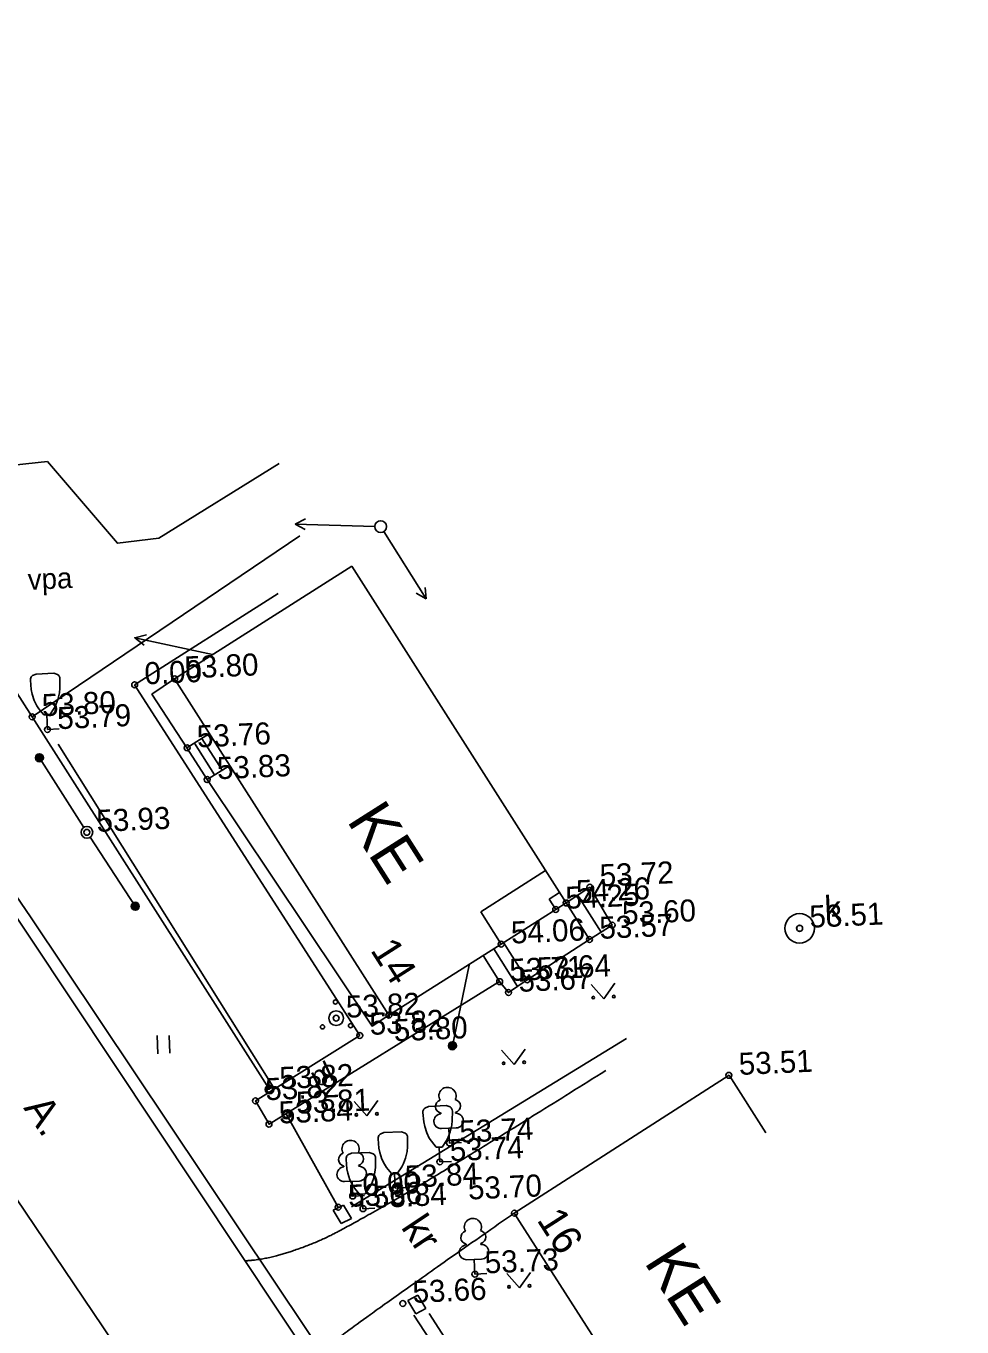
# Model space of a CAD drawing. Extents: x 641368 to 642075, y 6454981 to 6455876.
# Drawn here: x 641575.67 to 641607.44, y 6455255.28 to 6455299.46 of the extents above; entities that cross this region are included whole.
import ezdxf

# ---------------------------------------------------------------- set-up
doc = ezdxf.new("R2010")
doc.units = 0
for name, color, linetype in [('KIHT_1', 7, 'Continuous'), ('KIHT_10', 7, 'Continuous'), ('KIHT_12', 7, 'Continuous'), ('KIHT_13', 7, 'Continuous'), ('KIHT_2', 7, 'Continuous'), ('KIHT_22', 7, 'Continuous'), ('KIHT_28', 7, 'Continuous'), ('KIHT_3', 7, 'Continuous'), ('KIHT_30', 7, 'Continuous'), ('KIHT_41', 7, 'Continuous'), ('KIHT_5', 7, 'Continuous'), ('KIHT_54', 7, 'Continuous'), ('KIHT_57', 7, 'Continuous'), ('KIHT_58', 7, 'Continuous'), ('KIHT_59', 7, 'Continuous')]:
    doc.layers.add(name, color=color, linetype=linetype)

# ---------------------------------------------------------------- blocks, each defined once
blk = doc.blocks.new('PUNKT')
at = {"layer": 'KIHT_54'}
blk.add_circle((0, 0), 0.1, dxfattribs=at)
blk = doc.blocks.new('VKITPU')
at = {"layer": 'KIHT_10'}
for p, q in [((-0.3, 1.9), (0.3, 1.9)), ((-0.1, 0.5), (0.1, 0.5)), ((0, 0), (0, 0.5)), ((0, 0), (0.4, 0))]:
    blk.add_line(p, q, dxfattribs=at)
for points in [[(-0.1, 0.5), (-0.258, 0.713), (-0.323, 0.825), (-0.4, 1), (-0.461, 1.225), (-0.485, 1.381), (-0.5, 1.7), (-0.498, 1.742), (-0.468, 1.813), (-0.428, 1.85), (-0.3, 1.9)], [(0.1, 0.5), (0.258, 0.713), (0.323, 0.825), (0.4, 1), (0.461, 1.225), (0.485, 1.381), (0.5, 1.7), (0.498, 1.742), (0.468, 1.813), (0.428, 1.85), (0.3, 1.9)]]:
    blk.add_lwpolyline(points, dxfattribs=at)
blk = doc.blocks.new('VSITUG')
at = {"layer": 'KIHT_13'}
blk.add_circle((0, 0), 0.199, dxfattribs=at)
blk = doc.blocks.new('VLAIPU')
at = {"layer": 'KIHT_10'}
for p, q in [((-0.25, 1.032), (-0.25, 1)), ((0.25, 1.032), (0.25, 1)), ((0.25, 0.5), (-0.25, 0.5)), ((0, 0), (0, 0.5)), ((0.4, 0), (0, 0))]:
    blk.add_line(p, q, dxfattribs=at)
for centre, radius, start, end in [((0, 1.6), 0.292, 332.5799, 207.4201), ((-0.2, 1.25), 0.224, 105.2441, 257.079), ((0.2, 1.25), 0.224, 282.921, 74.7559), ((-0.25, 0.75), 0.25, 90, 270), ((0.25, 0.75), 0.25, 270, 90)]:
    blk.add_arc(centre, radius, start, end, dxfattribs=at)
blk = doc.blocks.new('VSALKA')
at = {"layer": 'KIHT_5'}
for radius in [0.5, 0.103]:
    blk.add_circle((0, 0), radius, dxfattribs=at)
blk.add_text('k', height=0.85, dxfattribs=at).set_placement((0.87, 0.2))
blk = doc.blocks.new('VPQQSA')
at = {"layer": 'KIHT_10'}
for centre, radius in [((0, 0.55), 0.0707), ((0, 0), 0.25), ((-0.476, -0.275), 0.0707), ((0.476, -0.275), 0.0707)]:
    blk.add_circle(centre, radius, dxfattribs=at)
blk = doc.blocks.new('V_AIPN')
at = {"layer": 'KIHT_28'}
blk.add_circle((0, 0), 0.148, dxfattribs=at)
blk = doc.blocks.new('WSNOLO')
at = {"layer": 'KIHT_13'}
blk.add_line((0.2, 0), (3, 0), dxfattribs=at)
for centre, radius in [((0, 0), 0.2), ((3, 0), 0.136), ((3, 0), 0.121), ((3, 0), 0.104), ((3, 0), 0.0901), ((3, 0), 0.0749), ((3, 0), 0.0613), ((3, 0), 0.0497), ((3, 0), 0.0348), ((3, 0), 0.0235), ((3, 0), 0.0132), ((3, 0), 0.00782)]:
    blk.add_circle(centre, radius, dxfattribs=at)
blk = doc.blocks.new('WMNOOL')
at = {"layer": 'KIHT_12'}
blk.add_line((0.2, 0), (2.9, 0), dxfattribs=at)
blk.add_lwpolyline([(2.536, 0.176), (2.9, 0), (2.531, -0.176)], dxfattribs=at)
blk = doc.blocks.new('VHEIN_')
at = {"layer": 'KIHT_41'}
for p, q in [((0, 0.62), (0, 0)), ((0.406, 0.609), (0.406, 0))]:
    blk.add_line(p, q, dxfattribs=at)
blk = doc.blocks.new('KMURU_')
at = {"layer": 'KIHT_41'}
for p, q in [((-0.403, 0.505), (0, 0)), ((0, 0), (0.397, 0.505))]:
    blk.add_line(p, q, dxfattribs=at)
for centre, radius in [((-0.353, 0.055), 0.0428), ((0.347, 0.055), 0.0452)]:
    blk.add_circle(centre, radius, dxfattribs=at)
blk = doc.blocks.new('KSNOOL')
at = {"layer": 'KIHT_13'}
blk.add_line((0.2, 0), (3, 0), dxfattribs=at)
for radius in [0.136, 0.121, 0.107, 0.0902, 0.0749, 0.0616, 0.0468, 0.0343, 0.0209, 0.0112]:
    blk.add_circle((3, 0), radius, dxfattribs=at)
blk = doc.blocks.new('KMNOLO')
at = {"layer": 'KIHT_12'}
for p, q in [((0.2, 0), (2.9, 0)), ((2.554, 0.176), (2.9, 0)), ((2.9, 0), (2.554, -0.187))]:
    blk.add_line(p, q, dxfattribs=at)
blk.add_circle((0, 0), 0.2, dxfattribs=at)
blk = doc.blocks.new('VAL_O6')
at = {"layer": 'KIHT_28'}
for p, q in [((-0.477, 0.057), (-0.12, 0.221)), ((-0.477, 0.057), (-0.477, 0.057)), ((-0.477, 0.057), (-0.477, 0.057)), ((-0.225, -0.408), (-0.477, 0.057)), ((-0.12, 0.221), (-0.12, 0.221)), ((0.132, -0.244), (-0.12, 0.221)), ((-0.225, -0.408), (0.132, -0.244)), ((-0.225, -0.408), (-0.225, -0.408))]:
    blk.add_line(p, q, dxfattribs=at)
blk = doc.blocks.new('VAL_O4')
at = {"layer": 'KIHT_28'}
for p, q in [((-0.132, 0.244), (0.225, 0.408)), ((-0.132, 0.244), (-0.132, 0.244)), ((-0.132, 0.244), (-0.132, 0.244)), ((0.12, -0.221), (-0.132, 0.244)), ((0.225, 0.408), (0.225, 0.408)), ((0.477, -0.057), (0.225, 0.408)), ((0.12, -0.221), (0.477, -0.057)), ((0.12, -0.221), (0.12, -0.221))]:
    blk.add_line(p, q, dxfattribs=at)

msp = doc.modelspace()

# ---------------------------------------------------------------- linework, layer by layer
at = {"layer": 'KIHT_1'}
for p, q in [((641586.73, 6455281.116), (641580.717, 6455277.29)), ((641594.008, 6455269.68), (641586.73, 6455281.116)), ((641580.717, 6455277.29), (641580.717, 6455277.29)), ((641587.987, 6455265.867), (641580.717, 6455277.29)), ((641594.008, 6455269.68), (641593.653, 6455269.46)), ((641594.008, 6455269.68), (641594.008, 6455269.68)), ((641593.653, 6455269.46), (641591.802, 6455268.285)), ((641593.653, 6455269.46), (641593.653, 6455269.46)), ((641591.802, 6455268.285), (641587.987, 6455265.867)), ((641591.802, 6455268.285), (641591.802, 6455268.285)), ((641587.987, 6455265.867), (641587.987, 6455265.867)), ((641599.534, 6455263.829), (641599.534, 6455263.829)), ((641600.785, 6455261.88), (641599.534, 6455263.829)), ((641592.246, 6455259.154), (641592.246, 6455259.154))]:
    msp.add_line(p, q, dxfattribs=at)
msp.add_lwpolyline([(641599.534, 6455263.829), (641592.246, 6455259.154), (641597.69, 6455250.626)], dxfattribs=at)
at = {"layer": 'KIHT_10'}
for p, q in [((641576.401, 6455275.568), (641576.401, 6455275.568)), ((641576.768, 6455275.071), (641584.061, 6455263.439)), ((641586.204, 6455265.768), (641586.204, 6455265.768)), ((641590.046, 6455261.53), (641590.046, 6455261.53)), ((641589.717, 6455260.894), (641589.717, 6455260.894)), ((641588.201, 6455259.995), (641588.201, 6455259.995)), ((641586.761, 6455259.729), (641586.761, 6455259.729)), ((641587.108, 6455259.299), (641587.108, 6455259.299)), ((641590.913, 6455257.08), (641590.913, 6455257.08)), ((641589.352, 6455255.74), (641596.727, 6455244.421))]:
    msp.add_line(p, q, dxfattribs=at)
at = {"layer": 'KIHT_13'}
msp.add_line((641577.735, 6455272.078), (641577.735, 6455272.078), dxfattribs=at)
at = {"layer": 'KIHT_2'}
for p, q in [((641581.899, 6455275.432), (641581.137, 6455274.946)), ((641581.643, 6455275.269), (641582.329, 6455274.19)), ((641581.137, 6455274.946), (641581.137, 6455274.946)), ((641581.137, 6455274.946), (641581.823, 6455273.868)), ((641581.39, 6455275.107), (641582.076, 6455274.029)), ((641582.586, 6455274.354), (641581.823, 6455273.868)), ((641581.823, 6455273.868), (641581.823, 6455273.868)), ((641593.308, 6455270.779), (641591.106, 6455269.383)), ((641593.433, 6455269.815), (641593.784, 6455270.032)), ((641594.815, 6455270.219), (641594.008, 6455269.68)), ((641595.197, 6455268.694), (641594.407, 6455269.939)), ((641594.815, 6455270.219), (641594.815, 6455270.219)), ((641593.433, 6455269.815), (641593.653, 6455269.46)), ((641594.801, 6455268.443), (641594.011, 6455269.687)), ((641591.106, 6455269.383), (641591.802, 6455268.285)), ((641595.569, 6455268.931), (641595.569, 6455268.931)), ((641592.682, 6455267.068), (641591.879, 6455268.334)), ((641594.801, 6455268.443), (641594.801, 6455268.443)), ((641591.748, 6455267.01), (641591.187, 6455267.895)), ((641592.356, 6455266.847), (641591.546, 6455268.123)), ((641591.748, 6455267.01), (641591.748, 6455267.01)), ((641592.682, 6455267.068), (641592.682, 6455267.068)), ((641592.049, 6455266.639), (641592.049, 6455266.639))]:
    msp.add_line(p, q, dxfattribs=at)
for points in [[(641581.137, 6455274.946), (641579.949, 6455276.768), (641580.717, 6455277.29)], [(641581.823, 6455273.868), (641587.419, 6455265.499), (641587.987, 6455265.867)], [(641591.748, 6455267.01), (641592.049, 6455266.639), (641592.682, 6455267.068), (641594.801, 6455268.443), (641595.569, 6455268.931), (641594.815, 6455270.219)]]:
    msp.add_lwpolyline(points, dxfattribs=at)
at = {"layer": 'KIHT_22'}
msp.add_lwpolyline([(641548.34, 6455310.261), (641553.089, 6455303.28), (641558.154, 6455295.116), (641575.831, 6455269.215), (641595.821, 6455239.313), (641607.44, 6455220.88)], dxfattribs=at)
at = {"layer": 'KIHT_28'}
for p, q in [((641556.951, 6455305.502), (641575.882, 6455276.003)), ((641575.882, 6455276.003), (641584.972, 6455282.147)), ((641575.882, 6455276.003), (641575.882, 6455276.003)), ((641575.882, 6455276.003), (641583.94, 6455263.349)), ((641586.718, 6455259.358), (641596.057, 6455265.075)), ((641583.94, 6455263.349), (641583.94, 6455263.349)), ((641584.514, 6455262.502), (641584.514, 6455262.502)), ((641586.267, 6455259.348), (641586.267, 6455259.348)), ((641588.461, 6455256.083), (641588.461, 6455256.083)), ((641588.841, 6455255.685), (641590.507, 6455253.131))]:
    msp.add_line(p, q, dxfattribs=at)
at = {"layer": 'KIHT_3'}
for p, q in [((641584.226, 6455280.184), (641579.356, 6455277.086)), ((641579.356, 6455277.086), (641587.001, 6455265.184))]:
    msp.add_line(p, q, dxfattribs=at)
at = {"layer": 'KIHT_30'}
for p, q in [((641579.356, 6455277.086), (641579.356, 6455277.086)), ((641591.748, 6455267.01), (641591.748, 6455267.01)), ((641587.001, 6455265.184), (641587.001, 6455265.184)), ((641583.463, 6455262.96), (641583.463, 6455262.96)), ((641583.924, 6455262.17), (641583.924, 6455262.17))]:
    msp.add_line(p, q, dxfattribs=at)
for points in [[(641556.949, 6455296.067), (641574.399, 6455270.615), (641596.994, 6455236.635)], [(641552.679, 6455293.485), (641570.021, 6455267.525), (641592.829, 6455233.704)], [(641587.001, 6455265.184), (641583.463, 6455262.96), (641583.924, 6455262.17), (641591.748, 6455267.01)]]:
    msp.add_lwpolyline(points, dxfattribs=at)
for points in [[(641583.1, 6455257.53), (641583.807, 6455257.563), (641585.436, 6455258.103), (641586.639, 6455258.71), (641589.863, 6455260.555), (641595.347, 6455263.989)], [(641585.43, 6455254.026), (641585.769, 6455254.462), (641586.625, 6455255.223), (641592.246, 6455259.154)]]:
    msp.add_open_spline(points, degree=2, dxfattribs=at)
at = {"layer": 'KIHT_41'}
msp.add_line((641584.514, 6455262.502), (641586.267, 6455259.348), dxfattribs=at)
msp.add_lwpolyline([(641571.833, 6455282.313), (641574.835, 6455284.496), (641576.398, 6455284.671), (641578.775, 6455281.895), (641580.182, 6455282.063), (641584.26, 6455284.603)], dxfattribs=at)
at = {"layer": 'KIHT_5'}
msp.add_line((641601.932, 6455268.82), (641601.932, 6455268.82), dxfattribs=at)

# ---------------------------------------------------------------- block references
at = {"layer": 'KIHT_10', "rotation": 2.56399}
for name, p in [('VKITPU', (641576.4, 6455275.57)), ('VPQQSA', (641586.2, 6455265.77)), ('VLAIPU', (641590.05, 6455261.53)), ('VKITPU', (641589.72, 6455260.89)), ('VLAIPU', (641586.76, 6455259.73)), ('VKITPU', (641588.2, 6455260)), ('VKITPU', (641587.11, 6455259.3)), ('VLAIPU', (641590.91, 6455257.08))]:
    msp.add_blockref(name, p, dxfattribs=at)
at = {"layer": 'KIHT_12'}
for name, p, xscale, yscale, rotation in [('KMNOLO', (641587.71, 6455282.46), 1.000000317032584, 1.0000003170325837, 178.27617360959601), ('KMNOLO', (641587.71, 6455282.46), 1.0000001556485802, 1.0000001556485805, -57.814234933340366), ('WMNOOL', (641582.2, 6455278.08), 1.0000019328444376, 1.0000019328444376, 167.91642406108645)]:
    msp.add_blockref(name, p, dxfattribs=dict(at, xscale=xscale, yscale=yscale, rotation=rotation))
at = {"layer": 'KIHT_13'}
for name, p, xscale, yscale, rotation in [('WSNOLO', (641577.74, 6455272.08), 0.9999987921505785, 0.9999987921505784, 122.47903622779107), ('WSNOLO', (641577.74, 6455272.08), 0.9999997753199951, 0.9999997753199948, -56.795891916900736), ('KSNOOL', (641590.75, 6455267.77), 0.999999482378306, 0.9999994823783059, -101.56770029370232)]:
    msp.add_blockref(name, p, dxfattribs=dict(at, xscale=xscale, yscale=yscale, rotation=rotation))
at = {"layer": 'KIHT_13', "rotation": 2.56399}
msp.add_blockref('VSITUG', (641577.74, 6455272.08), dxfattribs=at)
at = {"layer": 'KIHT_28', "rotation": 2.56399}
for name, p in [('V_AIPN', (641583.94, 6455263.35)), ('V_AIPN', (641584.51, 6455262.5)), ('VAL_O6', (641586.58, 6455259.21)), ('VAL_O4', (641588.77, 6455255.95))]:
    msp.add_blockref(name, p, dxfattribs=at)
at = {"layer": 'KIHT_41', "rotation": 2.56399}
for name, p in [('KMURU_', (641595.28, 6455266.43)), ('VHEIN_', (641580.15, 6455264.56)), ('KMURU_', (641592.24, 6455264.2)), ('KMURU_', (641587.24, 6455262.45)), ('KMURU_', (641592.42, 6455256.61))]:
    msp.add_blockref(name, p, dxfattribs=at)
at = {"layer": 'KIHT_5', "rotation": 2.56399}
msp.add_blockref('VSALKA', (641601.93, 6455268.82), dxfattribs=at)
at = {"layer": 'KIHT_54', "rotation": 2.56399}
for p in [(641579.36, 6455277.09), (641580.72, 6455277.29), (641575.88, 6455276), (641576.4, 6455275.57), (641581.14, 6455274.95), (641581.82, 6455273.87), (641577.74, 6455272.08), (641594.81, 6455270.22), (641593.65, 6455269.46), (641594.01, 6455269.68), (641595.57, 6455268.93), (641601.93, 6455268.82), (641591.8, 6455268.28), (641594.8, 6455268.44), (641591.75, 6455267.01), (641591.75, 6455267.01), (641592.68, 6455267.07), (641592.05, 6455266.64), (641587.99, 6455265.87), (641586.2, 6455265.77), (641587, 6455265.18), (641599.53, 6455263.83), (641583.94, 6455263.35), (641583.46, 6455262.96), (641584.51, 6455262.5), (641583.92, 6455262.17), (641590.05, 6455261.53), (641589.72, 6455260.89), (641586.76, 6455259.73), (641588.2, 6455260), (641586.27, 6455259.35), (641587.11, 6455259.3), (641592.25, 6455259.15), (641590.91, 6455257.08), (641588.46, 6455256.08)]:
    msp.add_blockref('PUNKT', p, dxfattribs=at)

# ---------------------------------------------------------------- texts
for s, p in [('0.00', (641579.71, 6455277.1)), ('53.80', (641576.23, 6455276.02)), ('53.79', (641576.75, 6455275.58)), ('53.76', (641581.49, 6455274.96)), ('53.83', (641582.17, 6455273.88)), ('53.93', (641578.08, 6455272.09)), ('54.26', (641594.36, 6455269.7)), ('54.25', (641594, 6455269.48)), ('53.60', (641595.92, 6455268.95)), ('53.51', (641602.28, 6455268.84)), ('54.06', (641592.15, 6455268.3)), ('53.57', (641595.15, 6455268.46)), ('53.71', (641592.1, 6455267.03)), ('53.71', (641592.1, 6455267.03)), ('53.64', (641593.03, 6455267.08)), ('53.67', (641592.4, 6455266.66)), ('53.82', (641586.55, 6455265.78)), ('53.82', (641587.35, 6455265.2)), ('53.82', (641584.29, 6455263.36)), ('53.82', (641583.81, 6455262.98)), ('53.81', (641584.86, 6455262.52)), ('53.84', (641584.27, 6455262.19)), ('53.74', (641590.4, 6455261.54)), ('53.74', (641590.07, 6455260.91)), ('53.84', (641588.55, 6455260.01)), ('53.66', (641586.62, 6455259.36)), ('0.00', (641587.11, 6455259.74)), ('53.84', (641587.46, 6455259.32)), ('53.73', (641591.26, 6455257.1)), ('53.66', (641588.81, 6455256.1))]:
    msp.add_text(s, height=0.75, rotation=2.564).set_placement(p)
at = {"layer": 'KIHT_1'}
for s, height, rotation, p in [('KE', 1.5, 302.4726, (641586.54, 6455272.48)), ('14', 1, 302.4726, (641587.34, 6455268.08)), ('16', 1, 302.5547, (641592.99, 6455258.92)), ('KE', 1.5, 302.4726, (641596.63, 6455257.49))]:
    msp.add_text(s, height=height, rotation=rotation, dxfattribs=at).set_placement(p)
at = {"layer": 'KIHT_57'}
for s, rotation, p in [('vpa', 2.564, (641575.75, 6455280.31)), ('pl', 25.1573, (641585.52, 6455263.39))]:
    msp.add_text(s, height=0.7, rotation=rotation, dxfattribs=at).set_placement(p)
at = {"layer": 'KIHT_58'}
for s, rotation, p in [('A.', 303.9955, (641575.57, 6455262.72)), ('kr', 303.8392, (641588.38, 6455258.67))]:
    msp.add_text(s, height=1, rotation=rotation, dxfattribs=at).set_placement(p)
at = {"layer": 'KIHT_59'}
for s, p in [('53.80', (641581.07, 6455277.3)), ('53.72', (641595.16, 6455270.24)), ('53.80', (641588.17, 6455264.98)), ('53.51', (641599.88, 6455263.84)), ('53.70', (641590.69, 6455259.61))]:
    msp.add_text(s, height=0.75, rotation=2.564, dxfattribs=at).set_placement(p)

doc.saveas('drawing.dxf')
